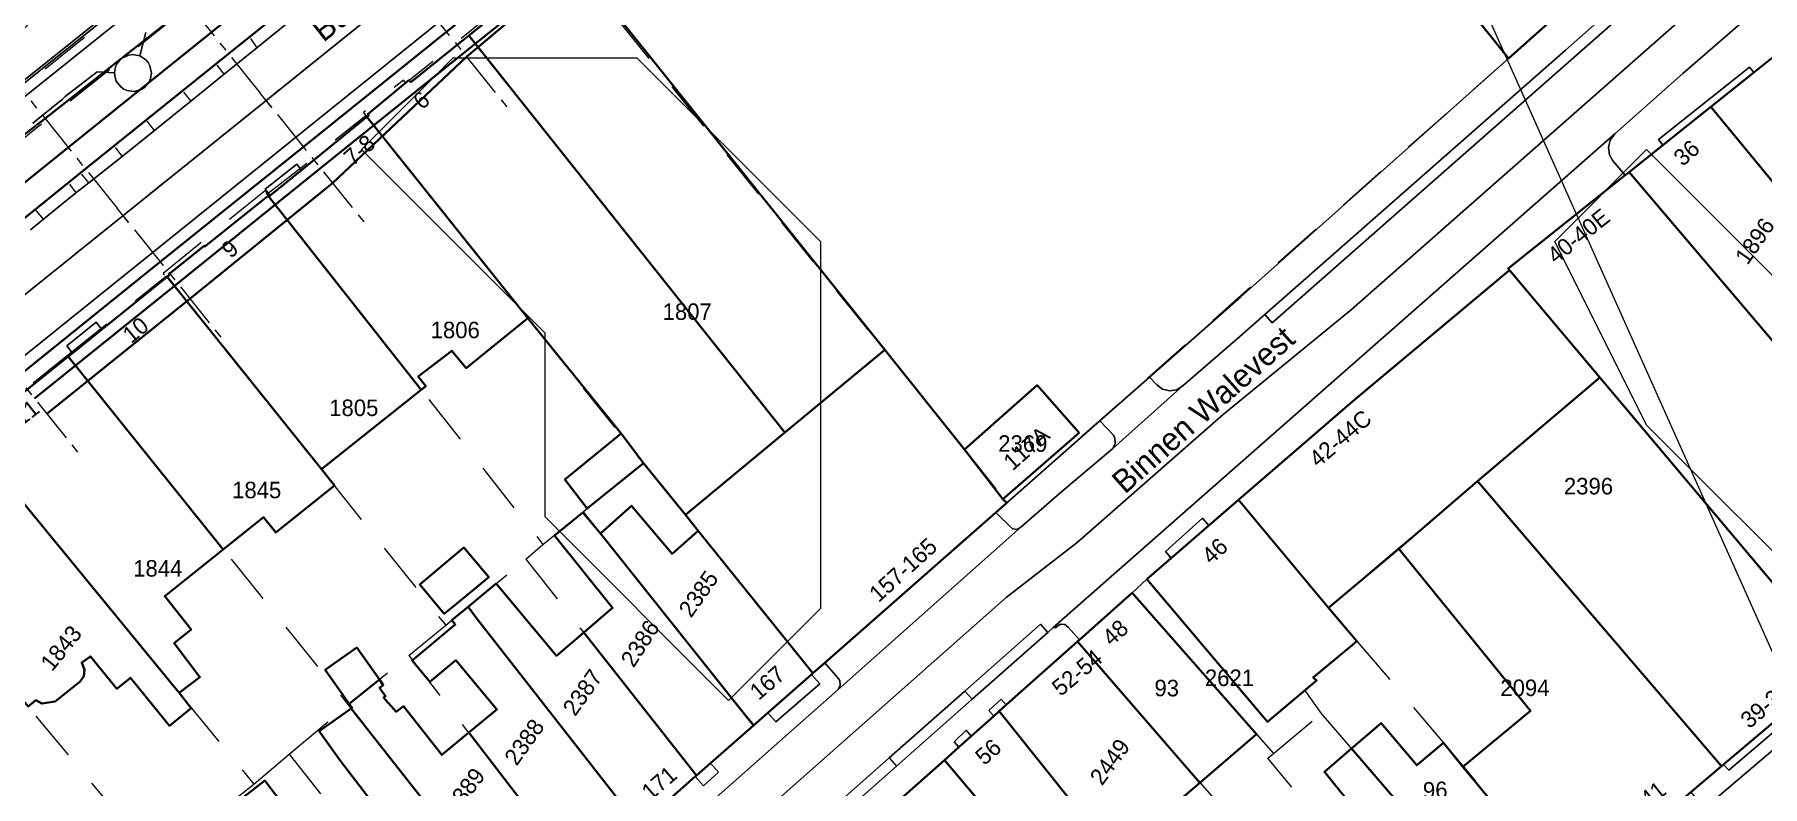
# Model space of a CAD drawing. Header units: metres. Extents: x 0 to 105485, y 0 to 425721.
# Drawn here: x 105034.7 to 105128.8, y 425617.8 to 425658.8 of the extents above; entities that cross this region are included whole.
import ezdxf
from ezdxf.enums import TextEntityAlignment as Align

# ---------------------------------------------------------------- set-up
doc = ezdxf.new("R2010")
doc.units = ezdxf.units.M
doc.header["$MEASUREMENT"] = 0
for name, pattern in [('AM-AS-SO', [16, 10, -2, 2, -2]), ('KG-PERCEEL-SO', [19, 5.5, -4, 5.5, -4]), ('ZZ-CENTER-SO', [8, 5, -1, 1, -1])]:
    doc.linetypes.add(name, pattern=pattern)
for name, color, linetype, lineweight in [('B-XX-AM-AS-G', 10, 'AM-AS-SO', 18), ('B-XX-AM-KILOMETRERING-G', 7, 'Continuous', 18), ('B-XX-GK-KADEMUUR-G', 150, 'Continuous', 18), ('B-XX-GR-BOOM-G', 90, 'Continuous', 13), ('B-XX-GR-STRUIK-G', 90, 'Continuous', 13), ('B-XX-IE-MEUBILAIR-G', 7, 'Continuous', 18), ('B-XX-IE-MEUBILAIR_WATERWEGMEUBILAIR-G', 150, 'Continuous', 18), ('B-XX-KG-GRENS_PERCEEL-G', 150, 'KG-PERCEEL-SO', 18), ('B-XX-KG-GRENS_PERCEEL-T', 150, 'KG-PERCEEL-SO', 18), ('B-XX-OG-BEBOUWING-G', 7, 'Continuous', 35), ('B-XX-OG-BEBOUWING_HUISNUMMER-T', 7, 'Continuous', 18), ('B-XX-OG-BEBOUWING_STRAATNAAM-T', 7, 'Continuous', 18), ('B-XX-OG-BEBOUWING_TRAP-G', 7, 'Continuous', 18), ('B-XX-OG-GRENS-G', 7, 'Continuous', 18), ('B-XX-OG-TERREIN_ERF-G', 7, 'Continuous', 18), ('B-XX-OG-WATER-G', 130, 'Continuous', 18), ('B-XX-VH-ONVERHARD_ZAND-G', 210, 'Continuous', 18), ('B-XX-VH-OPENVERHARDING-G', 90, 'Continuous', 18), ('B-XX-VW-MARKERING-G', 7, 'Continuous', 18), ('N-XX-AL-VERWIJZING_DOORSNEDE-G', 7, 'ZZ-CENTER-SO', 18), ('N-XX-AM-AS-G', 10, 'AM-AS-SO', 18), ('N-XX-GR-GRAS_BERM-G', 80, 'Continuous', 35), ('N-XX-GW-TALUD_TEEN-G', 90, 'Continuous', 35), ('N-XX-VH-GESLOTENVERHARDING_ASFALT-G', 10, 'Continuous', 35)]:
    doc.layers.add(name, color=color, linetype=linetype, lineweight=lineweight)
doc.layers.add('GIS-WEGVAKKEN', color=2, linetype='Continuous')

msp = doc.modelspace()

# ---------------------------------------------------------------- linework, layer by layer
at = {"layer": 'B-XX-AM-AS-G', "ltscale": 0.5}
msp.add_lwpolyline([(104908.754, 425540.749), (104908.98, 425541.39), (104909.62, 425542.63), (104910.64, 425543.97), (104911.84, 425545.26), (104917.75, 425550.92), (104919.02, 425552.08), (104922.6, 425555.03), (104992.7, 425611.27), (105082.36, 425683.39), (105090.06, 425689.4), (105106.61, 425702.7), (105109.33, 425704.82), (105110.25, 425705.236)], dxfattribs=at)
at = {"layer": 'B-XX-AM-KILOMETRERING-G', "ltscale": 0.5, "flags": 128}
for points in [[(105047.609, 425654.795), (105046.982, 425655.575)], [(105039.817, 425648.528), (105039.19, 425649.307)]]:
    msp.add_lwpolyline(points, dxfattribs=at)
at = {"layer": 'B-XX-GK-KADEMUUR-G', "ltscale": 0.5}
msp.add_lwpolyline([(104988.189, 425618.588), (105102.35, 425710), (105101.317, 425710), (105084.298, 425696.356), (105083.73, 425695.9), (105062.371, 425678.777), (105061.777, 425678.3), (105040.373, 425661.141), (105039.799, 425660.682), (105017.558, 425642.902)], dxfattribs=at)
msp.add_lwpolyline([(105101.04, 425710), (105087.653, 425699.097), (105065.624, 425681.61), (105041.002, 425661.812), (105022.487, 425646.993), (105006.763, 425634.381), (105006.515, 425634.185), (105006.322, 425633.913), (105016.99, 425642.447), (105017.558, 425642.902), (105039.799, 425660.682), (105040.373, 425661.141), (105061.777, 425678.3), (105062.371, 425678.777), (105083.73, 425695.9), (105084.298, 425696.356), (105101.317, 425710)], close=True, dxfattribs=at)
at = {"layer": 'B-XX-GR-BOOM-G', "color": 0, "true_color": 0x604a38}
for points in [[(105040.077, 425656.781, 2.34), (105040.077, 425656.781, 5.14)], [(105087.151, 425656.754, 3.559), (105087.151, 425656.754, 6.359)], [(105104.367, 425649.33, 0), (105104.367, 425649.33, 2.8)], [(105095.522, 425648.225, 3.307), (105095.522, 425648.225, 6.107)], [(105081.939, 425643.328, 0), (105081.939, 425643.328, 2.8)]]:
    msp.add_polyline3d(points, dxfattribs=at)
at = {"layer": 'B-XX-GR-STRUIK-G', "ltscale": 0.5}
for points in [[(105125.997, 425654.831), (105128.34, 425656.702), (105128.111, 425656.987), (105123.148, 425653.05), (105123.389, 425652.749)], [(105098.662, 425632.028), (105098.316, 425632.428), (105096.291, 425630.619), (105096.607, 425630.252)], [(105077.019, 425623.921), (105074.639, 425621.829), (105075.07, 425621.338), (105077.465, 425623.414)], [(105087.622, 425622.258), (105087.342, 425622.572), (105086.666, 425621.952), (105086.937, 425621.647), (105087.235, 425621.913)], [(105130.792, 425622.483), (105126.697, 425619.018), (105126.981, 425618.696), (105131.029, 425622.154)], [(105085.716, 425620.56), (105085.429, 425620.882), (105084.781, 425620.255), (105085.043, 425619.961)], [(105071.516, 425619.084), (105070.746, 425618.407), (105070.683, 425618.352), (105071.121, 425617.854), (105071.945, 425618.597)]]:
    msp.add_lwpolyline(points, close=True, dxfattribs=at)
at = {"layer": 'B-XX-IE-MEUBILAIR-G', "color": 0, "true_color": 0x604a38}
for points in [[(105126.925, 425657.966, 3.66), (105126.925, 425657.966, 6.66)], [(105124.483, 425656.643, 3.655), (105124.483, 425656.643, 5.155)], [(105124.176, 425655.564, 3.701), (105124.176, 425655.564, 6.701)], [(105045.808, 425654.402, 2.44), (105045.808, 425654.402, 3.94)], [(105045.951, 425652.818, 2.414), (105045.951, 425652.818, 3.914)], [(105121.145, 425652.897, 3.651), (105121.145, 425652.897, 6.651)], [(105118.907, 425651.232, 3.622), (105118.907, 425651.232, 6.622)], [(105109.735, 425650.578, 3.587), (105109.735, 425650.578, 5.087)], [(105116.629, 425649.236, 3.609), (105116.629, 425649.236, 6.609)], [(105042.885, 425648.347, 2.428), (105042.885, 425648.347, 3.928)], [(105114.454, 425647.307, 3.597), (105114.454, 425647.307, 6.597)], [(105113.133, 425646.651, 3.607), (105113.133, 425646.651, 5.107)], [(105112.26, 425645.388, 3.596), (105112.26, 425645.388, 6.596)], [(105110.269, 425643.583, 3.645), (105110.269, 425643.583, 6.645)], [(105100.201, 425642.199, 3.637), (105100.201, 425642.199, 5.137)], [(105107.898, 425641.519, 3.639), (105107.898, 425641.519, 6.639)], [(105096.63, 425639.655, 3.583), (105096.63, 425639.655, 6.583)], [(105105.53, 425639.441, 3.613), (105105.53, 425639.441, 6.613)], [(105103.661, 425638.336, 3.625), (105103.661, 425638.336, 5.125)], [(105103.228, 425637.406, 3.636), (105103.228, 425637.406, 6.636)], [(105092.908, 425636.43, 3.594), (105092.908, 425636.43, 6.594)], [(105100.97, 425635.434, 3.63), (105100.97, 425635.434, 6.63)], [(105090.65, 425633.887, 3.54), (105090.65, 425633.887, 5.04)], [(105098.655, 425632.953, 3.676), (105098.655, 425632.953, 5.176)], [(105099.007, 425633.701, 3.648), (105099.007, 425633.701, 6.648)], [(105096.687, 425631.666, 3.693), (105096.687, 425631.666, 6.693)], [(105090.013, 425629.599, 3.63), (105090.013, 425629.599, 5.13)], [(105094.719, 425629.94, 3.682), (105094.719, 425629.94, 6.682)], [(105094.286, 425629.086, 3.703), (105094.286, 425629.086, 5.203)], [(105077.551, 425622.276, 3.604), (105077.551, 425622.276, 5.104)], [(105074.695, 425620.335, 3.649), (105074.695, 425620.335, 6.649)], [(105128.758, 425619.523, 3.289), (105128.758, 425619.523, 6.289)], [(105127.603, 425618.454, 3.276), (105127.603, 425618.454, 6.276)]]:
    msp.add_polyline3d(points, dxfattribs=at)
at = {"layer": 'B-XX-IE-MEUBILAIR_WATERWEGMEUBILAIR-G', "color": 0, "true_color": 0x604a38}
msp.add_polyline3d([(105039.141, 425657.869, 2.289), (105039.141, 425657.869, 3.789)], dxfattribs=at)
at = {"layer": 'B-XX-KG-GRENS_PERCEEL-G', "ltscale": 0.5, "flags": 128}
for points in [[(104925.279, 425566.445), (104931.178, 425572.18), (104938.894, 425579.771), (104955.444, 425592.789), (104971.281, 425605.474), (104988.867, 425619.423), (105000, 425628.403), (105008.053, 425635.091), (105031.76, 425654.106), (105060.197, 425676.823), (105089.053, 425700), (105094.55, 425704.236), (105101.68, 425710)], [(104940.248, 425577.935), (104954.517, 425589.239), (104969.941, 425601.563), (105000, 425625.681), (105004.34, 425629.216), (105020.105, 425641.933), (105047.531, 425663.873), (105075.134, 425686.023), (105085.069, 425694.023), (105092.463, 425700), (105104.745, 425710)], [(105106.053, 425668.651), (105114.979, 425657.467)], [(105063.438, 425663.305), (105061.158, 425661.458), (105061.304, 425661.268), (105054.913, 425656.119), (105054.781, 425656.291), (105052.609, 425654.531), (105052.736, 425654.365)], [(105063.438, 425663.305), (105085.348, 425636.177)], [(105114.979, 425657.467), (105118.323, 425660.448)], [(105091.76, 425636.904), (105114.979, 425657.467)], [(105125.997, 425654.831), (105130.257, 425658.233)], [(105121.547, 425651.279), (105125.997, 425654.831)], [(105125.997, 425654.831), (105134.709, 425644.264)], [(105047.346, 425650.082), (105049.577, 425651.82), (105052.736, 425654.365)], [(105052.736, 425654.365), (105067.845, 425635.417)], [(105095.279, 425629.105), (105106.611, 425638.895), (105115.028, 425645.939), (105114.969, 425646.028), (105121.547, 425651.279)], [(105121.547, 425651.279), (105131.025, 425640.134)], [(105047.346, 425650.082), (105047.286, 425650.29), (105041.694, 425645.753), (105041.873, 425645.634)], [(105047.346, 425650.082), (105062.386, 425630.994)], [(105036.476, 425641.294), (105041.873, 425645.634)], [(105041.873, 425645.634), (105057.088, 425626.598)], [(105030.932, 425637.085), (105033.187, 425638.917), (105033.336, 425638.768), (105036.476, 425641.294)], [(105036.476, 425641.294), (105051.773, 425622.269)], [(105085.348, 425636.177), (105089.304, 425639.669), (105091.76, 425636.904)], [(105030.932, 425637.085), (105046.632, 425617.949)], [(105087.647, 425633.262), (105091.76, 425636.904)], [(105085.348, 425636.177), (105087.647, 425633.262)], [(105064.573, 425632.767), (105064.801, 425632.955), (105067.845, 425635.417)], [(105067.845, 425635.417), (105077.09, 425623.983)], [(105113.291, 425634.439), (105105.171, 425627.544), (105106.723, 425625.729)], [(105113.291, 425634.439), (105126.586, 425618.921)], [(105077.09, 425623.983), (105087.647, 425633.262)], [(105025.662, 425632.62), (105041.396, 425613.657)], [(105062.386, 425630.994), (105064.573, 425632.767)], [(105064.573, 425632.767), (105073.866, 425621.15)], [(105058.3, 425627.597), (105061.451, 425630.187)], [(105061.451, 425630.187), (105062.386, 425630.994)], [(105061.451, 425630.187), (105070.746, 425618.407)], [(105126.586, 425618.921), (105136.626, 425627.419), (105139.599, 425630.057)], [(105091.501, 425625.711), (105094.476, 425628.359)], [(105094.476, 425628.359), (105095.279, 425629.105)], [(105094.476, 425628.359), (105101.251, 425620.656)], [(105095.279, 425629.105), (105101.846, 425621.342), (105103.882, 425623.045)], [(105057.088, 425626.598), (105058.3, 425627.597)], [(105058.3, 425627.597), (105067.618, 425615.658)], [(105055.078, 425624.942), (105057.088, 425626.598)], [(105087.235, 425621.913), (105091.501, 425625.711)], [(105091.501, 425625.711), (105098.179, 425618.015)], [(105103.882, 425623.045), (105104.523, 425623.581), (105104.344, 425623.759), (105106.723, 425625.729)], [(105106.723, 425625.729), (105111.439, 425620.197)], [(105051.773, 425622.269), (105055.078, 425624.942)], [(105055.078, 425624.942), (105064.421, 425612.848)], [(105073.866, 425621.15), (105077.09, 425623.983)], [(105103.882, 425623.045), (105104.782, 425621.79)], [(105048.565, 425619.574), (105051.773, 425622.269)], [(105051.773, 425622.269), (105061.337, 425610.137)], [(105084.249, 425619.255), (105087.235, 425621.913)], [(105087.235, 425621.913), (105093.19, 425614.476), (105093.574, 425614.079), (105094.724, 425612.658)], [(105102.171, 425619.61), (105104.782, 425621.79)], [(105104.782, 425621.79), (105115.4, 425609.453)], [(105070.746, 425618.407), (105073.866, 425621.15)], [(105098.179, 425618.015), (105101.251, 425620.656)], [(105101.251, 425620.656), (105102.171, 425619.61)], [(105111.439, 425620.197), (105118.296, 425611.904)], [(105046.632, 425617.949), (105048.565, 425619.574)], [(105048.565, 425619.574), (105058.159, 425607.344)], [(105081.254, 425616.589), (105084.249, 425619.255)], [(105084.249, 425619.255), (105093.1, 425608.791)], [(105112.394, 425606.916), (105105.431, 425615.123), (105101.861, 425619.348), (105102.171, 425619.61)], [(105118.296, 425611.904), (105126.586, 425618.921)], [(105045.35, 425616.924), (105046.632, 425617.949)], [(105067.618, 425615.658), (105070.746, 425618.407)], [(105098.179, 425618.015), (105099.418, 425616.599)]]:
    msp.add_lwpolyline(points, dxfattribs=at)
at = {"layer": 'B-XX-OG-BEBOUWING-G', "ltscale": 0.5}
for points in [[(105110.459, 425670.386), (105109.682, 425671.368), (105107.808, 425669.965), (105110.823, 425666.247), (105109.068, 425664.873), (105114.845, 425657.636), (105114.979, 425657.467), (105118.297, 425660.425)], [(105063.887, 425662.982), (105063.756, 425663.146), (105063.652, 425663.204), (105061.414, 425661.384), (105061.505, 425661.266), (105058.348, 425658.722), (105075.567, 425637.097), (105081.008, 425641.597)], [(105058.348, 425658.722), (105055.191, 425656.179), (105055.087, 425656.284), (105052.84, 425654.438), (105052.897, 425654.368), (105052.798, 425654.287), (105061.566, 425643.315), (105066.638, 425637.038), (105067.864, 425635.432), (105070.143, 425632.613), (105075.567, 425637.097)], [(105130.257, 425658.233), (105128.34, 425656.702), (105125.997, 425654.831), (105133.192, 425646.123), (105135.696, 425648.328), (105137.301, 425646.504), (105139.003, 425648.006), (105136.466, 425650.951)], [(105125.997, 425654.831), (105123.389, 425652.749), (105121.547, 425651.279), (105131.025, 425640.134), (105132.878, 425641.711), (105130.848, 425644.06), (105133.192, 425646.123)], [(105052.798, 425654.287), (105049.228, 425651.389), (105047.519, 425650.001), (105047.497, 425649.983), (105047.461, 425650.021), (105047.42, 425649.988), (105055.754, 425639.415), (105056.002, 425639.612), (105055.584, 425640.147), (105057.429, 425641.55), (105058.205, 425640.599), (105061.566, 425643.315)], [(105131.025, 425640.134), (105121.547, 425651.279), (105121.332, 425651.108), (105114.969, 425646.028), (105115.028, 425645.939), (105119.951, 425640.094), (105133.122, 425624.455), (105136.626, 425627.419), (105139.599, 425630.057)], [(105047.42, 425649.988), (105043.97, 425647.217), (105043.922, 425647.263), (105041.995, 425645.698), (105042.026, 425645.658), (105041.921, 425645.574), (105050.321, 425635.104), (105055.754, 425639.415)], [(105041.921, 425645.574), (105038.361, 425642.711), (105036.759, 425641.423), (105036.524, 425641.234), (105044.972, 425630.724), (105047.168, 425632.478), (105047.825, 425631.645), (105051.037, 425634.212), (105050.321, 425635.104)], [(105119.951, 425640.094), (105115.028, 425645.939), (105106.611, 425638.895), (105100.272, 425633.419), (105105.171, 425627.544), (105109.008, 425630.767), (105113.291, 425634.439)], [(105087.045, 425632.732), (105087.647, 425633.262), (105087.438, 425633.47), (105085.348, 425636.177), (105081.008, 425641.597), (105075.567, 425637.097), (105070.143, 425632.613), (105070.847, 425631.742), (105077.09, 425623.983), (105077.732, 425624.547)], [(105036.524, 425641.234), (105033.522, 425638.821), (105033.441, 425638.893), (105032.883, 425638.444), (105031.429, 425637.274), (105031.036, 425636.958), (105042.567, 425622.908), (105043.698, 425623.774), (105042.295, 425625.618), (105043.217, 425626.364), (105041.784, 425628.179), (105044.972, 425630.724)], [(105091.602, 425637.082), (105089.304, 425639.669), (105085.348, 425636.177), (105087.438, 425633.47)], [(105119.951, 425640.094), (105113.291, 425634.439), (105126.585, 425618.923), (105126.697, 425619.018), (105130.792, 425622.483), (105133.122, 425624.455)], [(105031.036, 425636.958), (105030.713, 425636.698), (105029.294, 425635.556), (105028.931, 425635.264), (105028.97, 425635.167), (105025.722, 425632.548), (105034.349, 425622.177), (105034.764, 425622.507), (105035.092, 425622.329), (105035.807, 425622.45), (105037.175, 425623.524), (105037.369, 425623.82), (105037.414, 425624.171), (105037.262, 425624.567), (105037.738, 425624.895), (105039.171, 425623.14), (105039.915, 425623.737), (105042.034, 425621.12), (105043.224, 425622.075), (105042.567, 425622.908)], [(105067.864, 425635.432), (105066.638, 425637.038), (105063.577, 425634.531), (105064.801, 425632.955)], [(105113.291, 425634.439), (105109.008, 425630.767), (105116.172, 425621.933), (105112.484, 425618.888), (105118.293, 425611.907), (105122.132, 425615.155), (105124.036, 425616.766), (105124.916, 425617.511), (105126.585, 425618.923)], [(105070.847, 425631.742), (105069.422, 425630.49), (105067.213, 425633.108), (105065.518, 425631.586), (105073.854, 425621.139), (105074.639, 425621.829), (105077.019, 425623.921), (105077.09, 425623.983)], [(105105.171, 425627.544), (105100.272, 425633.419), (105098.662, 425632.028), (105096.607, 425630.252), (105095.279, 425629.105), (105101.846, 425621.342), (105104.523, 425623.581), (105104.344, 425623.759), (105106.469, 425625.518), (105106.723, 425625.729)], [(105073.854, 425621.139), (105065.518, 425631.586), (105064.563, 425632.746), (105063.016, 425631.492), (105066.18, 425627.536), (105064.611, 425626.206), (105070.746, 425618.407), (105071.516, 425619.084)], [(105056.61, 425629.592), (105055.676, 425628.812), (105057.007, 425627.219), (105057.891, 425627.948), (105059.428, 425629.212), (105058.083, 425630.822)], [(105064.611, 425626.206), (105063.117, 425624.939), (105060.908, 425627.586), (105059.84, 425628.863), (105058.303, 425627.599), (105058.764, 425626.987), (105067.618, 425615.658), (105068.405, 425616.35), (105069.07, 425616.934), (105070.683, 425618.352), (105070.746, 425618.407)], [(105094.476, 425628.359), (105091.606, 425625.804), (105091.501, 425625.711), (105098.163, 425618.013), (105101.251, 425620.656)], [(105058.764, 425626.987), (105058.303, 425627.599), (105057.418, 425626.87), (105057.608, 425626.644), (105055.259, 425624.682), (105056.231, 425623.518), (105057.636, 425624.691), (105059.875, 425622.015), (105058.352, 425620.759), (105064.421, 425612.848), (105066.862, 425614.994), (105067.618, 425615.658)], [(105051.833, 425622.318), (105053.472, 425623.643), (105052.244, 425625.382), (105050.526, 425624.169)], [(105091.501, 425625.711), (105087.622, 425622.258), (105087.235, 425621.913), (105093.19, 425614.476), (105093.577, 425614.09), (105098.163, 425618.013)], [(105058.352, 425620.759), (105056.87, 425619.536), (105054.78, 425622.184), (105054.393, 425621.885), (105053.707, 425622.658), (105053.807, 425622.729), (105053.481, 425623.191), (105053.687, 425623.337), (105053.472, 425623.643), (105051.833, 425622.318), (105051.988, 425622.099), (105051.943, 425622.067), (105061.331, 425610.132), (105062.2, 425610.896), (105064.421, 425612.848)], [(105051.943, 425622.067), (105050.197, 425620.834), (105051.331, 425619.23), (105053.48, 425616.433), (105052.008, 425615.194), (105058.159, 425607.344), (105058.344, 425607.507), (105060.382, 425609.298), (105061.331, 425610.132)], [(105087.235, 425621.913), (105086.937, 425621.647), (105085.716, 425620.56), (105085.043, 425619.961), (105084.249, 425619.255), (105093.1, 425608.789), (105094.736, 425610.217), (105091.97, 425613.462), (105093.19, 425614.476)], [(105112.484, 425618.888), (105111.439, 425620.197), (105109.982, 425618.974), (105108.041, 425621.264), (105106.429, 425619.879), (105115.397, 425609.457), (105118.293, 425611.907)], [(105112.394, 425606.916), (105115.397, 425609.457), (105106.429, 425619.879), (105104.948, 425618.607), (105106.859, 425616.258), (105105.431, 425615.123), (105106.625, 425613.725)], [(105084.249, 425619.255), (105081.254, 425616.589), (105087.377, 425609.354), (105088.728, 425610.507), (105091.423, 425607.326), (105093.1, 425608.789)], [(105054.978, 425604.548), (105055.813, 425605.282), (105057.886, 425607.104), (105058.159, 425607.344), (105052.008, 425615.194), (105050.536, 425613.956), (105047.73, 425617.496), (105047.236, 425618.132), (105045.477, 425616.768)]]:
    msp.add_lwpolyline(points, close=True, dxfattribs=at)
at = {"layer": 'B-XX-OG-BEBOUWING_TRAP-G', "ltscale": 0.5}
for points in [[(105049.228, 425651.389), (105048.973, 425651.716), (105047.246, 425650.347), (105047.519, 425650.001)], [(105038.361, 425642.711), (105038.052, 425643.096), (105036.446, 425641.813), (105036.759, 425641.423)]]:
    msp.add_lwpolyline(points, close=True, dxfattribs=at)
at = {"layer": 'B-XX-OG-GRENS-G'}
msp.add_polyline3d([(105327.5, 425182.5, 1.298), (105092.5, 425707.5, 2.772), (105087.5, 425702.5, 2.597), (105082.5, 425697.5, 2.5), (105072.5, 425692.5, 2.467), (105067.5, 425687.5, 2.423), (105062.5, 425682.5, 2.338), (105057.5, 425677.5, 2.328), (105047.5, 425672.5, 2.318), (105042.5, 425667.5, 2.29), (105037.5, 425662.5, 2.122), (105032.5, 425657.5, 2.213)], dxfattribs=at)
for points in [[(105057.5, 425657.5, 2.601), (105067.5, 425657.5, 3.374), (105072.5, 425652.5, 3.489), (105077.5, 425647.5, 3.707), (105077.5, 425642.5, 4.481), (105077.5, 425627.5, 3.66), (105072.5, 425622.5, 3.796), (105062.5, 425632.5, 3.637), (105062.5, 425637.5, 3.277), (105062.5, 425642.5, 3.184), (105052.5, 425652.5, 2.646)], [(105122.5, 425652.5, 3.727), (105132.5, 425642.5, 4.152), (105137.5, 425632.5, 3.457), (105132.5, 425627.5, 3.348), (105122.5, 425637.5, 3.494), (105117.5, 425647.5, 3.769)]]:
    msp.add_polyline3d(points, close=True, dxfattribs=at)
at = {"layer": 'B-XX-OG-TERREIN_ERF-G', "ltscale": 0.5}
for points in [[(105063.887, 425662.982), (105081.008, 425641.597), (105085.348, 425636.177), (105089.304, 425639.669), (105091.602, 425637.082), (105087.438, 425633.47), (105087.647, 425633.262), (105092.727, 425637.729), (105095.424, 425640.101), (105100.406, 425644.484), (105114.979, 425657.467), (105114.845, 425657.636), (105109.068, 425664.873)], [(105053.48, 425616.433), (105051.331, 425619.23), (105050.197, 425620.834), (105051.943, 425622.067), (105051.988, 425622.099), (105051.833, 425622.318), (105050.526, 425624.169), (105052.244, 425625.382), (105053.472, 425623.643), (105053.687, 425623.337), (105053.481, 425623.191), (105053.807, 425622.729), (105053.707, 425622.658), (105054.393, 425621.885), (105054.78, 425622.184), (105056.87, 425619.536), (105058.352, 425620.759), (105059.875, 425622.015), (105057.636, 425624.691), (105056.231, 425623.518), (105055.259, 425624.682), (105057.608, 425626.644), (105057.418, 425626.87), (105058.303, 425627.599), (105059.84, 425628.863), (105060.908, 425627.586), (105063.117, 425624.939), (105064.611, 425626.206), (105066.18, 425627.536), (105063.016, 425631.492), (105064.563, 425632.746), (105065.518, 425631.586), (105067.213, 425633.108), (105069.422, 425630.49), (105070.847, 425631.742), (105070.143, 425632.613), (105067.864, 425635.432), (105064.801, 425632.955), (105063.577, 425634.531), (105066.638, 425637.038), (105061.566, 425643.315), (105058.205, 425640.599), (105057.429, 425641.55), (105055.584, 425640.147), (105056.002, 425639.612), (105055.754, 425639.415), (105050.321, 425635.104), (105051.037, 425634.212), (105047.825, 425631.645), (105047.168, 425632.478), (105044.972, 425630.724), (105041.784, 425628.179), (105043.217, 425626.364), (105042.295, 425625.618), (105043.698, 425623.774), (105042.567, 425622.908), (105043.224, 425622.075), (105042.034, 425621.12), (105039.915, 425623.737), (105039.171, 425623.14), (105037.738, 425624.895), (105037.262, 425624.567), (105037.414, 425624.171), (105037.369, 425623.82), (105037.175, 425623.524), (105035.807, 425622.45), (105035.092, 425622.329), (105034.764, 425622.507), (105034.349, 425622.177)], [(105106.859, 425616.258), (105104.948, 425618.607), (105106.429, 425619.879), (105108.041, 425621.264), (105109.982, 425618.974), (105111.439, 425620.197), (105112.484, 425618.888), (105116.172, 425621.933), (105109.008, 425630.767), (105105.171, 425627.544), (105106.723, 425625.729), (105106.469, 425625.518), (105104.344, 425623.759), (105104.523, 425623.581), (105101.846, 425621.342), (105095.279, 425629.105), (105094.476, 425628.359), (105101.251, 425620.656), (105098.163, 425618.013), (105093.577, 425614.09)], [(105045.477, 425616.768), (105047.236, 425618.132), (105047.73, 425617.496)]]:
    msp.add_lwpolyline(points, dxfattribs=at)
msp.add_lwpolyline([(105056.61, 425629.592), (105058.083, 425630.822), (105059.428, 425629.212), (105057.891, 425627.948), (105057.007, 425627.219), (105055.676, 425628.812)], close=True, dxfattribs=at)
at = {"layer": 'B-XX-OG-WATER-G', "ltscale": 0.5}
msp.add_lwpolyline([(104941.903, 425710), (105006.515, 425634.185), (105006.763, 425634.381), (105022.487, 425646.993), (105041.002, 425661.812), (105065.624, 425681.61), (105087.653, 425699.097), (105101.04, 425710)], close=True, dxfattribs=at)
at = {"layer": 'B-XX-VH-ONVERHARD_ZAND-G', "ltscale": 0.5}
msp.add_lwpolyline([(105040.419, 425657.609), (105040.026, 425657.678), (105039.827, 425657.654), (105039.463, 425657.49), (105039.192, 425657.198), (105039.105, 425657.017), (105039.048, 425656.686), (105039.074, 425656.425), (105039.143, 425656.236), (105039.383, 425655.918), (105039.545, 425655.8), (105039.728, 425655.718), (105040.124, 425655.667), (105040.508, 425655.775), (105040.677, 425655.883), (105040.934, 425656.188), (105041.012, 425656.372), (105041.058, 425656.672), (105040.979, 425657.063), (105040.883, 425657.239), (105040.754, 425657.392)], close=True, dxfattribs=at)
at = {"layer": 'B-XX-VH-OPENVERHARDING-G', "ltscale": 0.5}
for points in [[(105102.35, 425710), (104988.189, 425618.588)], [(105083.964, 425681.399), (105011.016, 425622.678)], [(105011.016, 425622.678), (105083.964, 425681.399)], [(105077.119, 425615.731), (105081.242, 425619.372), (105085.364, 425623.013), (105089.486, 425626.654), (105089.883, 425626.204), (105090.183, 425626.469), (105120.766, 425653.353), (105124.483, 425656.643), (105132.03, 425663.199)], [(105124.112, 425662.43), (105102.099, 425643.069), (105101.703, 425643.52), (105100.201, 425642.199), (105097.265, 425639.656), (105093.423, 425636.229), (105090.65, 425633.887), (105088.424, 425631.932), (105078.447, 425623.073), (105056.159, 425603.363)], [(105033.522, 425638.821), (105036.524, 425641.234), (105036.759, 425641.423), (105036.446, 425641.813), (105038.052, 425643.096), (105038.361, 425642.711), (105041.921, 425645.574), (105042.026, 425645.658), (105041.995, 425645.698), (105043.922, 425647.263), (105043.97, 425647.217), (105047.42, 425649.988), (105047.461, 425650.021), (105047.497, 425649.983), (105047.519, 425650.001), (105047.246, 425650.347), (105048.973, 425651.716), (105049.228, 425651.389), (105052.798, 425654.287), (105052.897, 425654.368), (105052.84, 425654.438), (105055.087, 425656.284), (105055.191, 425656.179), (105058.348, 425658.722), (105061.505, 425661.266)], [(105048.795, 425659.659), (105046.804, 425658.052), (105045.018, 425656.609), (105043.199, 425655.141), (105041.223, 425653.546), (105039.458, 425652.121), (105037.639, 425650.698), (105036.946, 425650.156), (105035.172, 425648.711), (105034.467, 425648.136)], [(105034.467, 425648.136), (105035.172, 425648.711), (105036.946, 425650.156), (105037.639, 425650.698), (105039.458, 425652.121), (105041.223, 425653.546), (105043.199, 425655.141), (105045.018, 425656.609), (105046.804, 425658.052), (105048.795, 425659.659)], [(105034.591, 425653.939), (105036.203, 425655.225), (105036.367, 425655.4), (105038.106, 425656.733), (105039.048, 425656.686), (105039.105, 425657.017), (105039.192, 425657.198), (105039.463, 425657.49), (105039.827, 425657.654), (105040.026, 425657.678), (105040.419, 425657.609), (105040.748, 425658.889)], [(105040.748, 425658.889), (105040.419, 425657.609), (105040.754, 425657.392), (105040.883, 425657.239), (105040.979, 425657.063), (105041.058, 425656.672), (105041.012, 425656.372), (105040.934, 425656.188), (105040.677, 425655.883), (105040.508, 425655.775), (105040.124, 425655.667), (105039.728, 425655.718), (105039.545, 425655.8), (105039.383, 425655.918), (105039.143, 425656.236), (105039.074, 425656.425), (105039.048, 425656.686), (105038.106, 425656.733), (105036.367, 425655.4), (105036.203, 425655.225), (105034.591, 425653.939)], [(105138.371, 425627.434), (105125.645, 425616.609), (105124.766, 425615.861), (105123.041, 425614.48), (105122.825, 425614.296), (105114.062, 425606.819), (105093.644, 425589.548), (105093.884, 425589.283), (105094.807, 425588.264), (105095.776, 425587.194), (105096.971, 425585.873), (105097.586, 425586.39), (105097.2, 425586.849), (105101.391, 425590.369), (105105.617, 425593.918), (105109.681, 425597.331), (105114.064, 425601.012), (105114.449, 425600.552), (105122.651, 425607.44), (105125.4, 425609.663), (105130.133, 425613.662)], [(105081.254, 425616.589), (105084.249, 425619.255), (105085.043, 425619.961), (105084.781, 425620.255), (105085.429, 425620.882), (105085.716, 425620.56), (105086.937, 425621.647), (105086.666, 425621.952), (105087.342, 425622.572), (105087.622, 425622.258), (105091.501, 425625.711), (105091.606, 425625.804), (105091.001, 425626.487), (105090.818, 425626.646), (105090.577, 425626.66), (105090.377, 425626.525), (105090.341, 425626.466), (105090.183, 425626.469), (105089.883, 425626.204), (105085.761, 425622.563), (105081.639, 425618.922), (105077.517, 425615.281)], [(105056.159, 425603.363), (105078.447, 425623.073), (105078.577, 425623.31), (105078.554, 425623.579), (105078.43, 425623.756), (105077.732, 425624.547), (105077.09, 425623.983), (105077.019, 425623.921), (105077.465, 425623.414), (105075.07, 425621.338), (105074.639, 425621.829), (105073.854, 425621.139), (105071.516, 425619.084), (105071.945, 425618.597), (105071.121, 425617.854), (105070.683, 425618.352), (105069.07, 425616.934)]]:
    msp.add_lwpolyline(points, dxfattribs=at)
for points in [[(105118.082, 425657.926), (105122.279, 425661.646), (105123.721, 425662.885), (105123.947, 425663.211), (105124.028, 425663.6), (105123.951, 425663.989), (105123.761, 425664.282), (105123.263, 425664.925), (105122.473, 425664.241), (105121.641, 425663.406), (105118.297, 425660.425), (105114.979, 425657.467), (105100.406, 425644.484), (105095.424, 425640.101), (105095.828, 425639.697), (105096.14, 425639.459), (105096.521, 425639.362), (105096.908, 425639.424), (105097.265, 425639.656), (105100.201, 425642.199), (105101.703, 425643.52)], [(105130.257, 425658.233), (105134.219, 425661.628), (105133.113, 425662.819), (105133.399, 425663.095), (105133.1, 425663.339), (105132.728, 425663.443), (105132.346, 425663.39), (105132.03, 425663.199), (105124.483, 425656.643), (105120.766, 425653.353), (105120.521, 425653.023), (105120.418, 425652.625), (105120.474, 425652.218), (105120.664, 425651.882), (105121.332, 425651.108), (105121.547, 425651.279), (105123.389, 425652.749), (105123.148, 425653.05), (105128.111, 425656.987), (105128.34, 425656.702)], [(105123.721, 425662.885), (105122.279, 425661.646), (105118.082, 425657.926), (105101.703, 425643.52), (105102.099, 425643.069), (105124.112, 425662.43)], [(105115.028, 425645.939), (105114.969, 425646.028), (105121.332, 425651.108), (105120.664, 425651.882), (105120.474, 425652.218), (105120.418, 425652.625), (105120.521, 425653.023), (105120.766, 425653.353), (105090.183, 425626.469), (105090.341, 425626.466), (105090.377, 425626.525), (105090.577, 425626.66), (105090.818, 425626.646), (105091.001, 425626.487), (105091.606, 425625.804), (105094.476, 425628.359), (105095.279, 425629.105), (105096.607, 425630.252), (105096.291, 425630.619), (105098.316, 425632.428), (105098.662, 425632.028), (105100.272, 425633.419), (105106.611, 425638.895)], [(105049.228, 425651.389), (105048.973, 425651.716), (105047.246, 425650.347), (105047.519, 425650.001)], [(105038.361, 425642.711), (105038.052, 425643.096), (105036.446, 425641.813), (105036.759, 425641.423)], [(105097.265, 425639.656), (105096.908, 425639.424), (105096.521, 425639.362), (105096.14, 425639.459), (105095.828, 425639.697), (105095.424, 425640.101), (105092.727, 425637.729), (105093.439, 425636.96), (105093.531, 425636.796), (105093.555, 425636.498), (105093.423, 425636.229)], [(105093.423, 425636.229), (105093.555, 425636.498), (105093.531, 425636.796), (105093.439, 425636.96), (105092.727, 425637.729), (105087.647, 425633.262), (105087.045, 425632.732), (105087.956, 425631.842), (105088.214, 425631.818), (105088.424, 425631.932), (105090.65, 425633.887)], [(105088.424, 425631.932), (105088.214, 425631.818), (105087.956, 425631.842), (105087.045, 425632.732), (105077.732, 425624.547), (105078.43, 425623.756), (105078.554, 425623.579), (105078.577, 425623.31), (105078.447, 425623.073)], [(105138.371, 425627.434), (105143.454, 425631.905), (105143.282, 425631.803), (105143.01, 425631.794), (105142.778, 425631.937), (105142.285, 425632.44), (105139.599, 425630.057), (105136.626, 425627.419), (105133.122, 425624.455), (105130.792, 425622.483), (105131.029, 425622.154), (105126.981, 425618.696), (105126.697, 425619.018), (105126.585, 425618.923), (105124.916, 425617.511), (105125.645, 425616.609)], [(105077.517, 425615.281), (105081.639, 425618.922), (105085.761, 425622.563), (105089.883, 425626.204), (105089.486, 425626.654), (105085.364, 425623.013), (105081.242, 425619.372), (105077.119, 425615.731), (105072.997, 425612.09), (105068.875, 425608.449), (105064.753, 425604.808), (105065.15, 425604.358), (105069.272, 425607.999), (105073.394, 425611.64)]]:
    msp.add_lwpolyline(points, close=True, dxfattribs=at)
at = {"layer": 'B-XX-VW-MARKERING-G', "color": 0, "ltscale": 0.5, "true_color": 0x808080}
for points in [[(105046.448, 425658.548, 2.475), (105046.804, 425658.052, 2.488)], [(105045.018, 425656.609, 2.444), (105044.645, 425657.094, 2.426)], [(105042.813, 425655.628, 2.412), (105043.199, 425655.141, 2.426)], [(105041.223, 425653.546, 2.435), (105040.828, 425654.043, 2.414)], [(105039.08, 425652.623, 2.423), (105039.458, 425652.121, 2.433)], [(105037.639, 425650.698, 2.435), (105037.258, 425651.16, 2.411)], [(105036.591, 425650.624, 2.43), (105036.946, 425650.156, 2.44)], [(105035.172, 425648.711, 2.413), (105034.782, 425649.193, 2.397)], [(105085.364, 425623.013, 3.759), (105085.761, 425622.563, 3.799)], [(105081.242, 425619.372, 3.851), (105081.639, 425618.922, 3.862)]]:
    msp.add_polyline3d(points, dxfattribs=at)
at = {"layer": 'GIS-WEGVAKKEN'}
for points in [[(104908.754, 425540.749), (104908.98, 425541.39), (104909.62, 425542.63), (104910.64, 425543.97), (104911.84, 425545.26), (104917.75, 425550.92), (104919.02, 425552.08), (104922.6, 425555.03), (104992.7, 425611.27), (105082.36, 425683.39), (105090.06, 425689.4), (105106.61, 425702.7), (105109.33, 425704.82), (105110.25, 425705.236)], [(105036.425, 425582.843), (105040.19, 425585.74), (105041.45, 425586.88), (105047.64, 425591.95), (105054.78, 425598.66), (105062.12, 425605.16), (105065.59, 425608.62), (105087.61, 425628.1), (105091.48, 425631.11), (105099.43, 425638.07), (105106.42, 425643.8), (105124.91, 425660.06), (105132.6, 425665.93), (105134.32, 425667.47), (105138.326, 425671.991)]]:
    msp.add_lwpolyline(points, dxfattribs=at)
at = {"layer": 'N-XX-AL-VERWIJZING_DOORSNEDE-G', "ltscale": 0.5, "flags": 128}
for points in [[(105048.193, 425670.024), (105060.728, 425654.44)], [(105040.401, 425663.756), (105052.936, 425648.172)], [(105032.609, 425657.489), (105045.144, 425641.904)], [(105024.817, 425651.221), (105037.352, 425635.637)]]:
    msp.add_lwpolyline(points, dxfattribs=at)
at = {"layer": 'N-XX-AM-AS-G', "ltscale": 0.5}
msp.add_polyline3d([(105031.711, 425642.65, 3.171), (105039.503, 425648.917, 3.148), (105047.295, 425655.185, 3.125), (105055.087, 425661.453, 3.102), (105062.879, 425667.72, 3.079), (105070.671, 425673.988, 3.056), (105078.464, 425680.256, 3.033), (105082.36, 425683.39, 3.022), (105086.301, 425686.466, 3.01), (105090.06, 425689.4, 2.999), (105094.138, 425692.677, 2.987), (105101.933, 425698.941, 2.964), (105106.61, 425702.7, 2.95), (105109.33, 425704.82, 2.942), (105109.832, 425705.047, 2.941), (105110.25, 425705.236, 2.94)], dxfattribs=at)
at = {"layer": 'N-XX-GR-GRAS_BERM-G', "ltscale": 0.5}
for points in [[(105028.734, 425646.351, 3.03), (105036.526, 425652.618, 3.007), (105044.318, 425658.886, 2.984), (105052.11, 425665.154, 2.961), (105059.902, 425671.422, 2.938), (105067.694, 425677.689, 2.915), (105075.486, 425683.957, 2.892), (105079.383, 425687.091, 2.88), (105083.378, 425690.211, 2.869), (105087.137, 425693.144, 2.858), (105091.162, 425696.38, 2.846), (105098.957, 425702.644, 2.823), (105103.635, 425706.403, 2.809), (105106.41, 425708.566, 2.801), (105107.873, 425709.374, 2.8), (105108.29, 425709.563, 2.799)], [(105034.688, 425638.948, 3.03), (105042.48, 425645.216, 3.007), (105050.273, 425651.484, 2.984), (105058.065, 425657.751, 2.961), (105065.857, 425664.019, 2.938), (105073.649, 425670.287, 2.915), (105081.441, 425676.555, 2.892), (105085.337, 425679.689, 2.88), (105089.224, 425682.722, 2.869), (105092.983, 425685.656, 2.858), (105097.113, 425688.975, 2.846), (105104.908, 425695.239, 2.823), (105109.585, 425698.997, 2.809), (105112.25, 425701.074, 2.801), (105111.791, 425700.72, 2.8), (105112.209, 425700.909, 2.799)]]:
    msp.add_polyline3d(points, dxfattribs=at)
at = {"layer": 'N-XX-GW-TALUD_TEEN-G', "ltscale": 0.5}
for points in [[(105027.341, 425648.083, 2.289), (105035.261, 425654.192, 2.334), (105043.12, 425660.376, 2.347), (105051.055, 425666.466, 2.4), (105059.057, 425672.473, 2.488), (105066.988, 425678.568, 2.539), (105074.785, 425684.828, 2.519), (105079.036, 425687.523, 2.696), (105083.05, 425690.631, 2.691), (105086.947, 425693.388, 2.755), (105091.028, 425696.547, 2.774), (105098.85, 425702.778, 2.909)], [(105035.364, 425638.109, 2.671), (105043.156, 425644.376, 2.648), (105050.929, 425650.668, 2.635), (105058.221, 425657.557, 2.878), (105065.877, 425663.994, 2.954)]]:
    msp.add_polyline3d(points, dxfattribs=at)
at = {"layer": 'N-XX-VH-GESLOTENVERHARDING_ASFALT-G', "ltscale": 0.5}
for points in [[(105029.674, 425645.182, 3.09), (105037.466, 425651.45, 3.067), (105045.258, 425657.717, 3.044), (105053.05, 425663.985, 3.021), (105060.842, 425670.253, 2.998), (105068.634, 425676.52, 2.975), (105076.427, 425682.788, 2.952), (105080.323, 425685.922, 2.94), (105084.301, 425689.028, 2.929), (105088.06, 425691.962, 2.918), (105092.102, 425695.21, 2.906), (105099.897, 425701.475, 2.883), (105104.574, 425705.233, 2.869), (105107.332, 425707.383, 2.861), (105108.491, 425708.008, 2.86), (105108.909, 425708.197, 2.859)], [(105033.748, 425640.117, 3.09), (105041.54, 425646.385, 3.067), (105049.332, 425652.653, 3.044), (105057.124, 425658.92, 3.021), (105064.916, 425665.188, 2.998), (105072.708, 425671.456, 2.975), (105080.501, 425677.723, 2.952), (105084.397, 425680.858, 2.94), (105088.301, 425683.904, 2.929), (105092.06, 425686.838, 2.918), (105096.174, 425690.144, 2.906), (105103.969, 425696.408, 2.883), (105108.646, 425700.167, 2.869), (105111.328, 425702.257, 2.861), (105111.173, 425702.087, 2.86), (105111.59, 425702.276, 2.859)]]:
    msp.add_polyline3d(points, dxfattribs=at)

# ---------------------------------------------------------------- texts
at = {"layer": 'B-XX-KG-GRENS_PERCEEL-T'}
for s, rotation, p in [('1896', 55.3, (105128.392, 425647.527)), ('2385', 54.9, (105070.854, 425628.31)), ('1843', 51, (105036.138, 425625.356)), ('2386', 57, (105067.671, 425625.607)), ('2387', 54.7, (105064.541, 425622.941)), ('93', 359.5, (105096.363, 425623.176)), ('2388', 54.3, (105061.366, 425620.241)), ('2449', 54, (105093.262, 425619.162)), ('2389', 52.9, (105058.121, 425617.583)), ('96', 1.8, (105110.989, 425617.618))]:
    msp.add_text(s, height=0.9, rotation=rotation, dxfattribs=at).set_placement(p, align=Align.MIDDLE_CENTER)
for s, p in [('1807', (105070.241, 425643.677)), ('1806', (105057.606, 425642.677)), ('1805', (105052.081, 425638.441)), ('2369', (105088.522, 425636.493)), ('1845', (105046.791, 425633.962)), ('2396', (105119.336, 425634.172)), ('1844', (105041.403, 425629.695)), ('2621', (105099.781, 425623.734)), ('2094', (105115.874, 425623.189))]:
    msp.add_text(s, height=0.9, dxfattribs=at).set_placement(p, align=Align.MIDDLE_CENTER)
at = {"layer": 'B-XX-OG-BEBOUWING_HUISNUMMER-T'}
for s, rotation, p in [('6', 39.9, (105055.76, 425655.196)), ('7-8', 41.3, (105052.386, 425652.48)), ('36', 41, (105124.677, 425652.329)), ('40-40E', 38.6, (105118.79, 425647.799)), ('9', 42.3, (105045.332, 425647.097)), ('10', 39.6, (105040.193, 425642.68)), ('11', 37.9, (105034.233, 425638.183)), ('42-44C', 40.5, (105105.818, 425636.774)), ('117A', 41.4, (105088.723, 425636.24)), ('157-165', 42.2, (105081.998, 425629.614)), ('46', 42.3, (105098.975, 425630.647)), ('48', 41.7, (105093.555, 425626.199)), ('52-54', 39.8, (105091.479, 425624.019)), ('167', 40.6, (105074.606, 425623.464)), ('39-39C', 40.2, (105129.316, 425622.542)), ('56', 41.3, (105086.635, 425619.705)), ('171', 40.7, (105068.714, 425618.008)), ('41', 38.7, (105122.847, 425617.393))]:
    msp.add_text(s, height=0.9, rotation=rotation, dxfattribs=at).set_placement(p, align=Align.MIDDLE_CENTER)
at = {"layer": 'B-XX-OG-BEBOUWING_STRAATNAAM-T'}
for s, rotation, p in [('Buiten Walevest', 38.3, (105054.772, 425662.547)), ('Binnen Walevest', 41.7, (105098.353, 425638.341))]:
    msp.add_text(s, height=1.25, rotation=rotation, dxfattribs=at).set_placement(p, align=Align.MIDDLE_CENTER)

doc.saveas('drawing.dxf')
